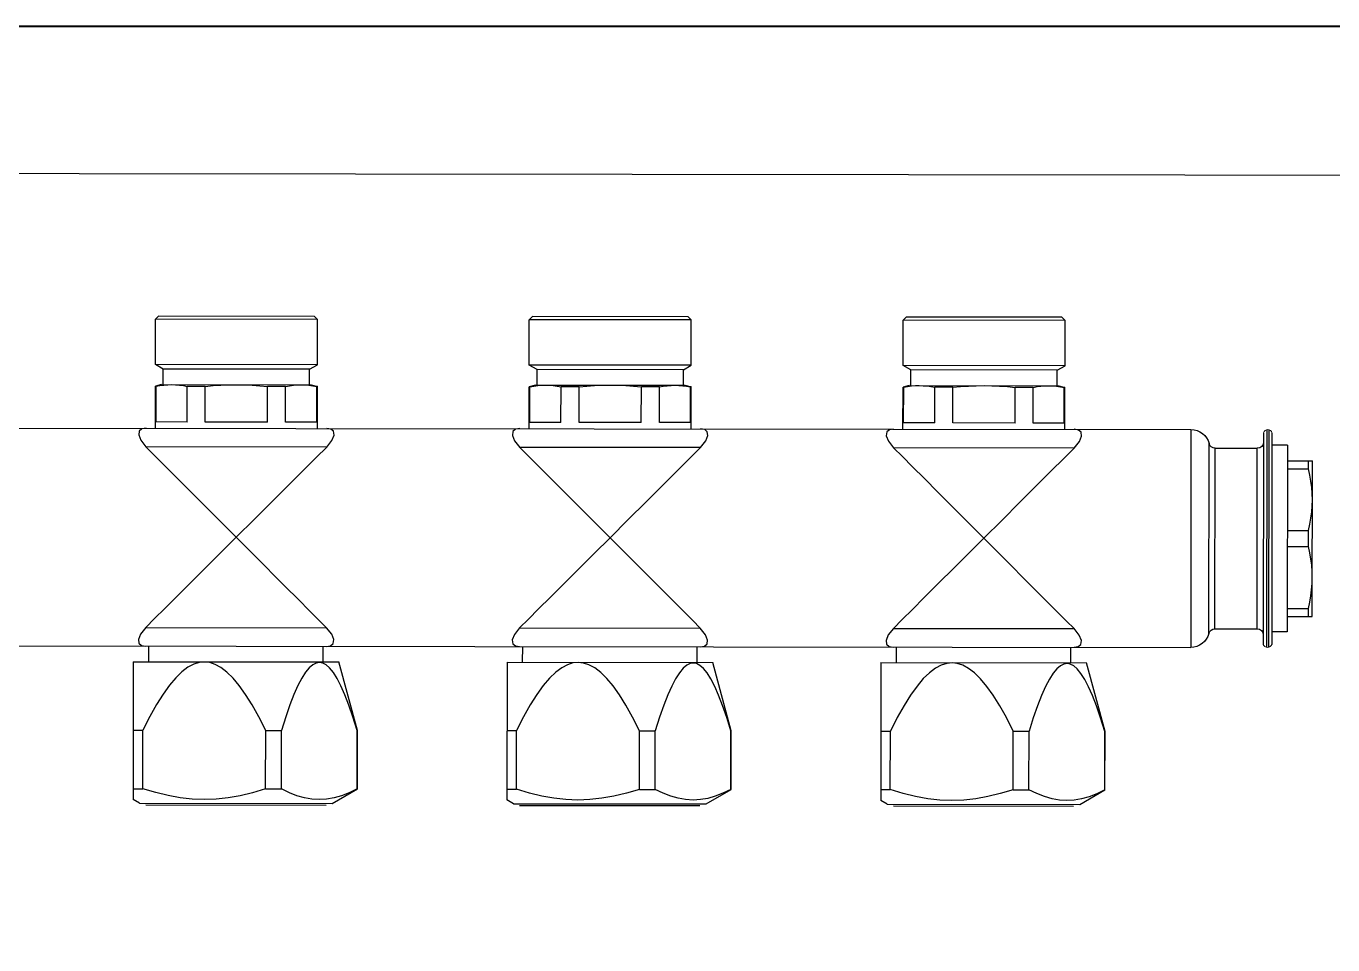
# Model space of a CAD drawing. Header units: millimetres. Extents: x 898 to 1196, y 229 to 443.
# Drawn here: x 1158.2545 to 1158.391, y 351.4375 to 351.5336 of the extents above; entities that cross this region are included whole.
import ezdxf

# ---------------------------------------------------------------- set-up
doc = ezdxf.new("R2010")
doc.units = ezdxf.units.MM
for name, color, linetype, lineweight in [('alim', 5, 'Continuous', 5), ('CHAUFFAGE', 4, 'Continuous', 5), ('p mur', 7, 'Continuous', 40)]:
    doc.layers.add(name, color=color, linetype=linetype, lineweight=lineweight)
doc.linetypes.add('GAZ', pattern='A,12.7,-5.08,["GAS",Standard,S=2.54,R=0,X=-2.54,Y=-1.27],-6.349999999999999', length=24.13)

# ---------------------------------------------------------------- blocks, each defined once
blk = doc.blocks.new('c ef ecs')
at = {"layer": 'alim', "color": 5, "lineweight": -3}
for p, q in [((-303.8740100854399, 72.86584069036506), (-303.8736845326877, 72.86616624311692)), ((-303.8740100854399, 72.86584069036506), (-303.8570813423409, 72.86584069036506)), ((-303.8740100854399, 72.86110174125702), (-303.8740100854399, 72.86584069036506)), ((-303.8736845326877, 72.86616624311692), (-303.8574068950926, 72.86616624311692)), ((-303.8570813423409, 72.86584069036506), (-303.8574068950926, 72.86616624311692)), ((-303.8570813423409, 72.86110174125702), (-303.8570813423409, 72.86584069036506)), ((-303.8349437552116, 72.86584069036506), (-303.8346182024595, 72.86616624311692)), ((-303.8349437552116, 72.86584069036506), (-303.8180150121127, 72.86584069036506)), ((-303.8349437552116, 72.86110174125702), (-303.8349437552116, 72.86584069036506)), ((-303.8346182024595, 72.86616624311692), (-303.8183405648644, 72.86616624311692)), ((-303.8180150121127, 72.86584069036506), (-303.8183405648644, 72.86616624311692)), ((-303.8180150121127, 72.86110174125702), (-303.8180150121127, 72.86584069036506)), ((-303.7958774249834, 72.86584069036506), (-303.7955518722313, 72.86616624311692)), ((-303.7958774249834, 72.86584069036506), (-303.7789486818844, 72.86584069036506)), ((-303.7958774249834, 72.86110174125702), (-303.7958774249834, 72.86584069036506)), ((-303.7955518722313, 72.86616624311692), (-303.7792742346362, 72.86616624311692)), ((-303.7789486818844, 72.86584069036506), (-303.7792742346362, 72.86616624311692)), ((-303.7789486818844, 72.86110174125702), (-303.7789486818844, 72.86584069036506)), ((-303.8740100854399, 72.86110174125702), (-303.8570813423409, 72.86110174125702)), ((-303.8731962035602, 72.86063184633461), (-303.8740100854399, 72.86110174125702)), ((-303.8731962035602, 72.86063184633461), (-303.8578952242207, 72.86063184633461)), ((-303.8731962035602, 72.8590040825751), (-303.8731962035602, 72.86063184633461)), ((-303.8578952242207, 72.86063184633461), (-303.8570813423409, 72.86110174125702)), ((-303.8578952242207, 72.8590040825751), (-303.8578952242207, 72.86063184633461)), ((-303.8349437552116, 72.86110174125702), (-303.8180150121127, 72.86110174125702)), ((-303.8341298733318, 72.86063184633461), (-303.8349437552116, 72.86110174125702)), ((-303.8341298733318, 72.86063184633461), (-303.8188288939924, 72.86063184633461)), ((-303.8341298733318, 72.8590040825751), (-303.8341298733318, 72.86063184633461)), ((-303.8188288939924, 72.86063184633461), (-303.8180150121127, 72.86110174125702)), ((-303.8188288939924, 72.8590040825751), (-303.8188288939924, 72.86063184633461)), ((-303.7958774249834, 72.86110174125702), (-303.7789486818844, 72.86110174125702)), ((-303.7950635431037, 72.86063184633461), (-303.7958774249834, 72.86110174125702)), ((-303.7950635431037, 72.86063184633461), (-303.7797625637641, 72.86063184633461)), ((-303.7950635431037, 72.8590040825751), (-303.7950635431037, 72.86063184633461)), ((-303.7797625637641, 72.86063184633461), (-303.7789486818844, 72.86110174125702)), ((-303.7797625637641, 72.8590040825751), (-303.7797625637641, 72.86063184633461)), ((-303.873358979936, 72.8590040825751), (-303.8740100854399, 72.8588296193812)), ((-303.8740100854399, 72.8588296193812), (-303.873939964532, 72.8588296193812)), ((-303.8740100854399, 72.85444634404853), (-303.8740100854399, 72.8588296193812)), ((-303.8735323913344, 72.85890433990565), (-303.873939964532, 72.8588296193812)), ((-303.873939964532, 72.8550974495523), (-303.873939964532, 72.8588296193812)), ((-303.8731269013342, 72.8589590424919), (-303.8735323913344, 72.85890433990565)), ((-303.8577324478448, 72.8590040825751), (-303.873358979936, 72.8590040825751)), ((-303.8727200788571, 72.85899270284784), (-303.8731269013342, 72.8589590424919)), ((-303.8723122007717, 72.8590040825751), (-303.8727200788571, 72.85899270284784)), ((-303.871904354027, 72.8589927045917), (-303.8723122007717, 72.8590040825751)), ((-303.8714975577522, 72.85895904878706), (-303.871904354027, 72.8589927045917)), ((-303.8710920351554, 72.85890434389111), (-303.8714975577522, 72.85895904878706)), ((-303.870684437013, 72.8588296193812), (-303.8710920351554, 72.85890434389111)), ((-303.870684437013, 72.8588296193812), (-303.8688012414092, 72.8588296193812)), ((-303.870684437013, 72.8550974495523), (-303.870684437013, 72.8588296193812)), ((-303.8679883255372, 72.85890416164656), (-303.8688012414092, 72.8588296193812)), ((-303.8688012414092, 72.8550974495523), (-303.8688012414092, 72.8588296193812)), ((-303.8671774483217, 72.85895891476763), (-303.8679883255372, 72.85890416164656)), ((-303.8663632282489, 72.85899265387499), (-303.8671774483217, 72.85895891476763)), ((-303.8655457138902, 72.8590040825751), (-303.8663632282489, 72.85899265387499)), ((-303.8647282276283, 72.85899265465855), (-303.8655457138902, 72.8590040825751)), ((-303.8639140298987, 72.85895891753052), (-303.8647282276283, 72.85899265465855)), ((-303.8631031444753, 72.85890416502306), (-303.8639140298987, 72.85895891753052)), ((-303.8622901863712, 72.8588296193812), (-303.8631031444753, 72.85890416502306)), ((-303.8622901863712, 72.8588296193812), (-303.8604069907678, 72.8588296193812)), ((-303.8622901863712, 72.8550974495523), (-303.8622901863712, 72.8588296193812)), ((-303.8599994175702, 72.85890433990565), (-303.8604069907678, 72.8588296193812)), ((-303.8604069907678, 72.8550974495523), (-303.8604069907678, 72.8588296193812)), ((-303.8595939275704, 72.8589590424919), (-303.8599994175702, 72.85890433990565)), ((-303.859187105093, 72.85899270284784), (-303.8595939275704, 72.8589590424919)), ((-303.8587792270071, 72.8590040825751), (-303.859187105093, 72.85899270284784)), ((-303.8583713802629, 72.8589927045917), (-303.8587792270071, 72.8590040825751)), ((-303.8579645839884, 72.85895904878706), (-303.8583713802629, 72.8589927045917)), ((-303.8575590613913, 72.85890434389111), (-303.8579645839884, 72.85895904878706)), ((-303.8577324478448, 72.8590040825751), (-303.8570813423409, 72.8588296193812)), ((-303.8571514632488, 72.8588296193812), (-303.8575590613913, 72.85890434389111)), ((-303.8571514632488, 72.8588296193812), (-303.8570813423409, 72.8588296193812)), ((-303.8571514632488, 72.8550974495523), (-303.8571514632488, 72.8588296193812)), ((-303.8570813423409, 72.85444634404853), (-303.8570813423409, 72.8588296193812)), ((-303.8342926497078, 72.8590040825751), (-303.8349437552116, 72.8588296193812)), ((-303.8349437552116, 72.8588296193812), (-303.8348736343037, 72.8588296193812)), ((-303.8349437552116, 72.85444634404853), (-303.8349437552116, 72.8588296193812)), ((-303.8344660611061, 72.85890433990565), (-303.8348736343037, 72.8588296193812)), ((-303.8348736343037, 72.8550974495523), (-303.8348736343037, 72.8588296193812)), ((-303.834060571106, 72.8589590424919), (-303.8344660611061, 72.85890433990565)), ((-303.8186661176165, 72.8590040825751), (-303.8342926497078, 72.8590040825751)), ((-303.8336537486289, 72.85899270284784), (-303.834060571106, 72.8589590424919)), ((-303.8332458705435, 72.8590040825751), (-303.8336537486289, 72.85899270284784)), ((-303.8328380237988, 72.8589927045917), (-303.8332458705435, 72.8590040825751)), ((-303.832431227524, 72.85895904878706), (-303.8328380237988, 72.8589927045917)), ((-303.8320257049272, 72.85890434389111), (-303.832431227524, 72.85895904878706)), ((-303.8316181067847, 72.8588296193812), (-303.8320257049272, 72.85890434389111)), ((-303.8316181067847, 72.8588296193812), (-303.829734911181, 72.8588296193812)), ((-303.8316181067847, 72.8550974495523), (-303.8316181067847, 72.8588296193812)), ((-303.8289219953089, 72.85890416164656), (-303.829734911181, 72.8588296193812)), ((-303.829734911181, 72.8550974495523), (-303.829734911181, 72.8588296193812)), ((-303.8281111180934, 72.85895891476763), (-303.8289219953089, 72.85890416164656)), ((-303.8272968980206, 72.85899265387499), (-303.8281111180934, 72.85895891476763)), ((-303.8264793836619, 72.8590040825751), (-303.8272968980206, 72.85899265387499)), ((-303.8256618974002, 72.85899265465855), (-303.8264793836619, 72.8590040825751)), ((-303.8248476996705, 72.85895891753052), (-303.8256618974002, 72.85899265465855)), ((-303.8240368142471, 72.85890416502306), (-303.8248476996705, 72.85895891753052)), ((-303.8232238561429, 72.8588296193812), (-303.8240368142471, 72.85890416502306)), ((-303.8232238561429, 72.8588296193812), (-303.8213406605395, 72.8588296193812)), ((-303.8232238561429, 72.8550974495523), (-303.8232238561429, 72.8588296193812)), ((-303.820933087342, 72.85890433990565), (-303.8213406605395, 72.8588296193812)), ((-303.8213406605395, 72.8550974495523), (-303.8213406605395, 72.8588296193812)), ((-303.8205275973421, 72.8589590424919), (-303.820933087342, 72.85890433990565)), ((-303.8201207748647, 72.85899270284784), (-303.8205275973421, 72.8589590424919)), ((-303.8197128967789, 72.8590040825751), (-303.8201207748647, 72.85899270284784)), ((-303.8193050500346, 72.8589927045917), (-303.8197128967789, 72.8590040825751)), ((-303.8188982537602, 72.85895904878706), (-303.8193050500346, 72.8589927045917)), ((-303.818492731163, 72.85890434389111), (-303.8188982537602, 72.85895904878706)), ((-303.8186661176165, 72.8590040825751), (-303.8180150121127, 72.8588296193812)), ((-303.8180851330205, 72.8588296193812), (-303.818492731163, 72.85890434389111)), ((-303.8180851330205, 72.8588296193812), (-303.8180150121127, 72.8588296193812)), ((-303.8180851330205, 72.8550974495523), (-303.8180851330205, 72.8588296193812)), ((-303.8180150121127, 72.85444634404853), (-303.8180150121127, 72.8588296193812)), ((-303.7952263194795, 72.8590040825751), (-303.7958774249834, 72.8588296193812)), ((-303.7958774249834, 72.8588296193812), (-303.7958073040755, 72.8588296193812)), ((-303.7958774249834, 72.85444634404853), (-303.7958774249834, 72.8588296193812)), ((-303.7953997308779, 72.85890433990565), (-303.7958073040755, 72.8588296193812)), ((-303.7958073040755, 72.8550974495523), (-303.7958073040755, 72.8588296193812)), ((-303.7949942408777, 72.8589590424919), (-303.7953997308779, 72.85890433990565)), ((-303.7795997873883, 72.8590040825751), (-303.7952263194795, 72.8590040825751)), ((-303.7945874184007, 72.85899270284784), (-303.7949942408777, 72.8589590424919)), ((-303.7941795403152, 72.8590040825751), (-303.7945874184007, 72.85899270284784)), ((-303.7937716935705, 72.8589927045917), (-303.7941795403152, 72.8590040825751)), ((-303.7933648972958, 72.85895904878706), (-303.7937716935705, 72.8589927045917)), ((-303.792959374699, 72.85890434389111), (-303.7933648972958, 72.85895904878706)), ((-303.7925517765565, 72.8588296193812), (-303.792959374699, 72.85890434389111)), ((-303.7925517765565, 72.8588296193812), (-303.7906685809527, 72.8588296193812)), ((-303.7925517765565, 72.8550974495523), (-303.7925517765565, 72.8588296193812)), ((-303.7898556650807, 72.85890416164656), (-303.7906685809527, 72.8588296193812)), ((-303.7906685809527, 72.8550974495523), (-303.7906685809527, 72.8588296193812)), ((-303.7890447878652, 72.85895891476763), (-303.7898556650807, 72.85890416164656)), ((-303.7882305677924, 72.85899265387499), (-303.7890447878652, 72.85895891476763)), ((-303.7874130534337, 72.8590040825751), (-303.7882305677924, 72.85899265387499)), ((-303.7865955671718, 72.85899265465855), (-303.7874130534337, 72.8590040825751)), ((-303.7857813694423, 72.85895891753052), (-303.7865955671718, 72.85899265465855)), ((-303.7849704840188, 72.85890416502306), (-303.7857813694423, 72.85895891753052)), ((-303.7841575259147, 72.8588296193812), (-303.7849704840188, 72.85890416502306)), ((-303.7841575259147, 72.8588296193812), (-303.7822743303113, 72.8588296193812)), ((-303.7841575259147, 72.8550974495523), (-303.7841575259147, 72.8588296193812)), ((-303.7818667571138, 72.85890433990565), (-303.7822743303113, 72.8588296193812)), ((-303.7822743303113, 72.8550974495523), (-303.7822743303113, 72.8588296193812)), ((-303.7814612671139, 72.8589590424919), (-303.7818667571138, 72.85890433990565)), ((-303.7810544446365, 72.85899270284784), (-303.7814612671139, 72.8589590424919)), ((-303.7806465665506, 72.8590040825751), (-303.7810544446365, 72.85899270284784)), ((-303.7802387198063, 72.8589927045917), (-303.7806465665506, 72.8590040825751)), ((-303.7798319235319, 72.85895904878706), (-303.7802387198063, 72.8589927045917)), ((-303.7794264009348, 72.85890434389111), (-303.7798319235319, 72.85895904878706)), ((-303.7795997873883, 72.8590040825751), (-303.7789486818844, 72.8588296193812)), ((-303.7790188027923, 72.8588296193812), (-303.7794264009348, 72.85890434389111)), ((-303.7790188027923, 72.8588296193812), (-303.7789486818844, 72.8588296193812)), ((-303.7790188027923, 72.8550974495523), (-303.7790188027923, 72.8588296193812)), ((-303.7789486818844, 72.85444634404853), (-303.7789486818844, 72.8588296193812)), ((-303.873939964532, 72.8550974495523), (-303.870684437013, 72.8550974495523)), ((-303.8688012414092, 72.8550974495523), (-303.8622901863712, 72.8550974495523)), ((-303.8604069907678, 72.8550974495523), (-303.8571514632488, 72.8550974495523)), ((-303.8348736343037, 72.8550974495523), (-303.8316181067847, 72.8550974495523)), ((-303.829734911181, 72.8550974495523), (-303.8232238561429, 72.8550974495523)), ((-303.8213406605395, 72.8550974495523), (-303.8180851330205, 72.8550974495523)), ((-303.7958073040755, 72.8550974495523), (-303.7925517765565, 72.8550974495523)), ((-303.7906685809527, 72.8550974495523), (-303.7841575259147, 72.8550974495523)), ((-303.7822743303113, 72.8550974495523), (-303.7790188027923, 72.8550974495523)), ((-303.8956485603317, 72.85412079129655), (-303.8956485603317, 72.83198320416723)), ((-303.89532300758, 72.85443199043918), (-303.89532300758, 72.8316720050246)), ((-303.8950951206534, 72.85443199043918), (-303.8950951206534, 72.8316720050246)), ((-303.8947695679016, 72.85412079129655), (-303.8947695679016, 72.83198371069035)), ((-303.8871841887825, 72.85444634404853), (-303.8871841887825, 72.83165765141538)), ((-303.6166498519516, 72.85444634404853), (-303.8871841887825, 72.85444634404853)), ((-303.875753647627, 72.85374536119359), (-303.8756997999603, 72.8541466890111)), ((-303.8755333803596, 72.85318044537682), (-303.875753647627, 72.85374536119359)), ((-303.8756997999603, 72.8541466890111), (-303.8754265075318, 72.85437566819675)), ((-303.8754265075318, 72.85437566819675), (-303.8749867436955, 72.85444634404853)), ((-303.8561046840853, 72.85444634404853), (-303.8556649619261, 72.85437568487087)), ((-303.8556649619261, 72.85437568487087), (-303.8553916695907, 72.85414676505994)), ((-303.8553377528746, 72.8537455405249), (-303.8555578646292, 72.8531807553123)), ((-303.8553916695907, 72.85414676505994), (-303.8553377528746, 72.8537455405249)), ((-303.8366873173988, 72.85374536119359), (-303.8366334697321, 72.8541466890111)), ((-303.8364670501313, 72.85318044537682), (-303.8366873173988, 72.85374536119359)), ((-303.8366334697321, 72.8541466890111), (-303.8363601773035, 72.85437566819675)), ((-303.8363601773035, 72.85437566819675), (-303.8359204134672, 72.85444634404853)), ((-303.817038353857, 72.85444634404853), (-303.8165986316978, 72.85437568487087)), ((-303.8165986316978, 72.85437568487087), (-303.8163253393624, 72.85414676505994)), ((-303.8162714226463, 72.8537455405249), (-303.816491534401, 72.8531807553123)), ((-303.8163253393624, 72.85414676505994), (-303.8162714226463, 72.8537455405249)), ((-303.7976209871705, 72.85374536119359), (-303.7975671395039, 72.8541466890111)), ((-303.7974007199031, 72.85318044537682), (-303.7976209871705, 72.85374536119359)), ((-303.7975671395039, 72.8541466890111), (-303.7972938470753, 72.85437566819675)), ((-303.7972938470753, 72.85437566819675), (-303.796854083239, 72.85444634404853)), ((-303.7779720236287, 72.85444634404853), (-303.7775323014696, 72.85437568487087)), ((-303.7775323014696, 72.85437568487087), (-303.7772590091341, 72.85414676505994)), ((-303.7772050924181, 72.8537455405249), (-303.7774252041728, 72.8531807553123)), ((-303.7772590091341, 72.85414676505994), (-303.7772050924181, 72.8537455405249)), ((-303.8972763240912, 72.85281858028898), (-303.8956485603317, 72.85281858028898)), ((-303.8972763240912, 72.85281850073416), (-303.8972763240912, 72.8332854947298)), ((-303.8941184623977, 72.8336109679267), (-303.8941184623977, 72.85249302753707)), ((-303.889705909555, 72.85249302753707), (-303.8941184623977, 72.85249302753707)), ((-303.889705909555, 72.83361096793234), (-303.889705909555, 72.85249302753144)), ((-303.8890754797411, 72.83312264027344), (-303.8890754797411, 72.85298135519045)), ((-303.8749869280938, 72.8524931541359), (-303.8755333803596, 72.85318044537682)), ((-303.8749869280938, 72.8524931541359), (-303.873885816904, 72.85139098920745)), ((-303.8749869280938, 72.85249302753707), (-303.8561039217039, 72.85249302753707)), ((-303.8570298390478, 72.85156793203367), (-303.8561039217039, 72.85249355099971)), ((-303.8555578646292, 72.8531807553123), (-303.8561039217039, 72.85249355099971)), ((-303.8359205978657, 72.8524931541359), (-303.8364670501313, 72.85318044537682)), ((-303.8359205978657, 72.8524931541359), (-303.8348194866758, 72.85139098920745)), ((-303.8359205978657, 72.85249302753707), (-303.8170375914757, 72.85249302753707)), ((-303.8179635088195, 72.85156793203367), (-303.8170375914757, 72.85249355099971)), ((-303.816491534401, 72.8531807553123), (-303.8170375914757, 72.85249355099971)), ((-303.7968542676373, 72.8524931541359), (-303.7974007199031, 72.85318044537682)), ((-303.7968542676373, 72.8524931541359), (-303.7957531564475, 72.85139098920745)), ((-303.7968542676373, 72.85249302753707), (-303.7779712612474, 72.85249302753707)), ((-303.7788971785913, 72.85156793203367), (-303.7779712612474, 72.85249355099971)), ((-303.7774252041728, 72.8531807553123), (-303.7779712612474, 72.85249355099971)), ((-303.8998807461064, 72.8349131789344), (-303.8998807461064, 72.8511908165296)), ((-303.8972763240912, 72.85119081652951), (-303.8998807461064, 72.85119081652951)), ((-303.8994738051667, 72.8503514007063), (-303.8994738051667, 72.85119081652951)), ((-303.873885816904, 72.85139098920745), (-303.8725905402448, 72.85009695055186)), ((-303.8593272267852, 72.84927102682354), (-303.8580901207144, 72.85050713963277)), ((-303.8580901207144, 72.85050713963277), (-303.8570298390478, 72.85156793203367)), ((-303.8348194866758, 72.85139098920745), (-303.8335242100166, 72.85009695055186)), ((-303.820260896557, 72.84927102682354), (-303.8190237904861, 72.85050713963277)), ((-303.8190237904861, 72.85050713963277), (-303.8179635088195, 72.85156793203367)), ((-303.7957531564475, 72.85139098920745), (-303.7944578797883, 72.85009695055186)), ((-303.7811945663287, 72.84927102682354), (-303.7799574602579, 72.85050713963277)), ((-303.7799574602579, 72.85050713963277), (-303.7788971785913, 72.85156793203367)), ((-303.8997312015945, 72.84904973224438), (-303.8996177022949, 72.84969631953581)), ((-303.8996177022949, 72.84969631953581), (-303.8994738051667, 72.8503514007063)), ((-303.8972763240912, 72.8503514007063), (-303.8994738051667, 72.8503514007063)), ((-303.8725905402448, 72.85009695055186), (-303.8710496426438, 72.84855568698049)), ((-303.8607395294609, 72.84785807644468), (-303.8593272267852, 72.84927102682354)), ((-303.8335242100166, 72.85009695055186), (-303.8319833124155, 72.84855568698049)), ((-303.8216731992327, 72.84785807644468), (-303.820260896557, 72.84927102682354)), ((-303.7944578797883, 72.85009695055186), (-303.7929169821873, 72.84855568698049)), ((-303.7826068690045, 72.84785807644468), (-303.7811945663287, 72.84927102682354)), ((-303.8998807461064, 72.8471214071301), (-303.8998638564215, 72.8477642461753)), ((-303.8998638564215, 72.8477642461753), (-303.8998136452823, 72.84840665882234)), ((-303.8998136452823, 72.84840665882234), (-303.8997312015945, 72.84904973224438)), ((-303.8710496426438, 72.84855568698049), (-303.8693093661468, 72.84681493472982)), ((-303.8638987209739, 72.84469802434432), (-303.8607395294609, 72.84785807644468)), ((-303.8319833124155, 72.84855568698049), (-303.8302430359185, 72.84681493472982)), ((-303.8248323907457, 72.84469802434432), (-303.8216731992327, 72.84785807644468)), ((-303.7929169821873, 72.84855568698049), (-303.7911767056903, 72.84681493472982)), ((-303.7857660605175, 72.84469802434432), (-303.7826068690045, 72.84785807644468)), ((-303.8998638625138, 72.84647868427234), (-303.8998807461064, 72.8471214071301)), ((-303.8998136664103, 72.84583635945374), (-303.8998638625138, 72.84647868427234)), ((-303.8693093661468, 72.84681493472982), (-303.8674451274318, 72.84495059022083)), ((-303.8302430359185, 72.84681493472982), (-303.8283787972036, 72.84495059022083)), ((-303.7911767056903, 72.84681493472982), (-303.7893124669754, 72.84495059022083)), ((-303.8997312382325, 72.84519332251246), (-303.8998136664103, 72.84583635945374)), ((-303.8996177378338, 72.84454667412082), (-303.8997312382325, 72.84519332251246)), ((-303.8994738051667, 72.84389141355506), (-303.8996177378338, 72.84454667412082)), ((-303.8994738051667, 72.84221258190873), (-303.8994738051667, 72.84389141355506)), ((-303.8972763240912, 72.84389141355506), (-303.8994738051667, 72.84389141355506)), ((-303.8674451274318, 72.84495059022083), (-303.8655457138902, 72.84305199773193)), ((-303.8655457138902, 72.84305199773193), (-303.8638987209739, 72.84469802434432)), ((-303.8283787972036, 72.84495059022083), (-303.8264793836619, 72.84305199773193)), ((-303.8264793836619, 72.84305199773193), (-303.8248323907457, 72.84469802434432)), ((-303.7893124669754, 72.84495059022083), (-303.7874130534337, 72.84305199773193)), ((-303.7874130534337, 72.84305199773193), (-303.7857660605175, 72.84469802434432)), ((-303.8655457138902, 72.84305199773193), (-303.8674166815046, 72.84118142843116)), ((-303.8639051929447, 72.841412439114), (-303.8655457138902, 72.84305199773193)), ((-303.8264793836619, 72.84305199773193), (-303.8283503512764, 72.84118142843116)), ((-303.8248388627165, 72.841412439114), (-303.8264793836619, 72.84305199773193)), ((-303.7874130534337, 72.84305199773193), (-303.7892840210481, 72.84118142843116)), ((-303.7857725324884, 72.841412439114), (-303.7874130534337, 72.84305199773193)), ((-303.8997312015983, 72.84091091342098), (-303.8996177022977, 72.84155750072514)), ((-303.8996177022977, 72.84155750072514), (-303.8994738051667, 72.84221258190873)), ((-303.8972763240912, 72.84221258190873), (-303.8994738051667, 72.84221258190873)), ((-303.8674166815046, 72.84118142843116), (-303.8706805738034, 72.83791729443261)), ((-303.8593351345693, 72.83684087699173), (-303.8639051929447, 72.841412439114)), ((-303.8283503512764, 72.84118142843116), (-303.8316142435751, 72.83791729443261)), ((-303.8202688043411, 72.83684087699173), (-303.8248388627165, 72.841412439114)), ((-303.7892840210481, 72.84118142843116), (-303.7925479133469, 72.83791729443261)), ((-303.7812024741128, 72.83684087699173), (-303.7857725324884, 72.841412439114)), ((-303.8998807461068, 72.83898258819637), (-303.8998638564252, 72.83962542731734)), ((-303.8998638564252, 72.83962542731734), (-303.8998136452862, 72.84026783998927)), ((-303.8998136452862, 72.84026783998927), (-303.8997312015983, 72.84091091342098)), ((-303.8998638625102, 72.83833986541053), (-303.8998807461068, 72.83898258819637)), ((-303.8998136664064, 72.83769754061707), (-303.8998638625102, 72.83833986541053)), ((-303.8997312382285, 72.83705450368679), (-303.8998136664064, 72.83769754061707)), ((-303.8996177378311, 72.83640785530893), (-303.8997312382285, 72.83705450368679)), ((-303.8706805738034, 72.83791729443261), (-303.8720468249471, 72.83655083280215)), ((-303.8580946969572, 72.83560140850444), (-303.8593351345693, 72.83684087699173)), ((-303.8316142435751, 72.83791729443261), (-303.8329804947188, 72.83655083280215)), ((-303.819028366729, 72.83560140850444), (-303.8202688043411, 72.83684087699173)), ((-303.7925479133469, 72.83791729443261), (-303.7939141644906, 72.83655083280215)), ((-303.7799620365007, 72.83560140850444), (-303.7812024741128, 72.83684087699173)), ((-303.8994738051667, 72.8357525947575), (-303.8996177378311, 72.83640785530893)), ((-303.8994738051667, 72.8349131789344), (-303.8994738051667, 72.8357525947575)), ((-303.8972763240912, 72.8357525947575), (-303.8994738051667, 72.8357525947575)), ((-303.8720468249471, 72.83655083280215), (-303.8732258692519, 72.8353714949874)), ((-303.8570312721442, 72.83453750439969), (-303.8580946969572, 72.83560140850444)), ((-303.8329804947188, 72.83655083280215), (-303.8341595390237, 72.8353714949874)), ((-303.8179649419159, 72.83453750439969), (-303.819028366729, 72.83560140850444)), ((-303.7939141644906, 72.83655083280215), (-303.7950932087954, 72.8353714949874)), ((-303.7788986116877, 72.83453750439969), (-303.7799620365007, 72.83560140850444)), ((-303.8972763240912, 72.8349131789344), (-303.8998807461064, 72.8349131789344)), ((-303.8741960121677, 72.83440179413417), (-303.8749853439616, 72.83361192866897)), ((-303.8732258692519, 72.8353714949874), (-303.8741960121677, 72.83440179413417)), ((-303.8561039246968, 72.8336104465195), (-303.8570312721442, 72.83453750439969)), ((-303.8351296819395, 72.83440179413417), (-303.8359190137334, 72.83361192866897)), ((-303.8341595390237, 72.8353714949874), (-303.8351296819395, 72.83440179413417)), ((-303.8170375944686, 72.8336104465195), (-303.8179649419159, 72.83453750439969)), ((-303.7960633517112, 72.83440179413417), (-303.7968526835051, 72.83361192866897)), ((-303.7950932087954, 72.8353714949874), (-303.7960633517112, 72.83440179413417)), ((-303.7779712642403, 72.8336104465195), (-303.7788986116877, 72.83453750439969)), ((-303.8972763240912, 72.83328541517487), (-303.8956485603317, 72.83328541517487)), ((-303.889705909555, 72.8336109679267), (-303.8941184623977, 72.8336109679267)), ((-303.8757535726814, 72.83235912582043), (-303.8755328790521, 72.8329243995633)), ((-303.8755328790521, 72.8329243995633), (-303.8749853439616, 72.83361192866897)), ((-303.8561039246968, 72.8336109679267), (-303.8749853439616, 72.8336109679267)), ((-303.8561039246968, 72.8336104465195), (-303.8555578655755, 72.83292324175649)), ((-303.8555578655755, 72.83292324175649), (-303.8553377530159, 72.83235845586748)), ((-303.8366872424532, 72.83235912582043), (-303.8364665488239, 72.8329243995633)), ((-303.8364665488239, 72.8329243995633), (-303.8359190137334, 72.83361192866897)), ((-303.8170375944686, 72.8336109679267), (-303.8359190137334, 72.8336109679267)), ((-303.8170375944686, 72.8336104465195), (-303.8164915353473, 72.83292324175649)), ((-303.8164915353473, 72.83292324175649), (-303.8162714227877, 72.83235845586748)), ((-303.7976209122249, 72.83235912582043), (-303.7974002185956, 72.8329243995633)), ((-303.7974002185956, 72.8329243995633), (-303.7968526835051, 72.83361192866897)), ((-303.7779712642403, 72.8336109679267), (-303.7968526835051, 72.8336109679267)), ((-303.7779712642403, 72.8336104465195), (-303.777425205119, 72.83292324175649)), ((-303.777425205119, 72.83292324175649), (-303.7772050925594, 72.83235845586748)), ((-303.6166498519516, 72.83165765141538), (-303.8871841887825, 72.83165765141538)), ((-303.8756999143544, 72.83195751489495), (-303.8757535726814, 72.83235912582043)), ((-303.8754266216975, 72.83172837295723), (-303.8756999143544, 72.83195751489495)), ((-303.8749867436955, 72.83165765141538), (-303.8754266216975, 72.83172837295723)), ((-303.8746611909433, 72.83002988765584), (-303.8746611909433, 72.83165765141538)), ((-303.856430236837, 72.83002988765584), (-303.856430236837, 72.83165765141538)), ((-303.8556649617106, 72.83172831067927), (-303.8561046840853, 72.83165765141538)), ((-303.8553916693743, 72.83195723079774), (-303.8556649617106, 72.83172831067927)), ((-303.8553377530159, 72.83235845586748), (-303.8553916693743, 72.83195723079774)), ((-303.8366335841261, 72.83195751489495), (-303.8366872424532, 72.83235912582043)), ((-303.8363602914693, 72.83172837295723), (-303.8366335841261, 72.83195751489495)), ((-303.8359204134672, 72.83165765141538), (-303.8363602914693, 72.83172837295723)), ((-303.8355948607152, 72.83002988765584), (-303.8355948607152, 72.83165765141538)), ((-303.8173639066088, 72.83002988765584), (-303.8173639066088, 72.83165765141538)), ((-303.8165986314823, 72.83172831067927), (-303.817038353857, 72.83165765141538)), ((-303.816325339146, 72.83195723079774), (-303.8165986314823, 72.83172831067927)), ((-303.8162714227877, 72.83235845586748), (-303.816325339146, 72.83195723079774)), ((-303.7975672538979, 72.83195751489495), (-303.7976209122249, 72.83235912582043)), ((-303.797293961241, 72.83172837295723), (-303.7975672538979, 72.83195751489495)), ((-303.796854083239, 72.83165765141538), (-303.797293961241, 72.83172837295723)), ((-303.7965285304868, 72.83002988765584), (-303.7965285304868, 72.83165765141538)), ((-303.7782975763805, 72.83002988765584), (-303.7782975763805, 72.83165765141538)), ((-303.7775323012541, 72.83172831067927), (-303.7779720236287, 72.83165765141538)), ((-303.7772590089178, 72.83195723079774), (-303.7775323012541, 72.83172831067927)), ((-303.7772050925594, 72.83235845586748), (-303.7772590089178, 72.83195723079774)), ((-303.8782422712145, 72.82286772711393), (-303.8762889547029, 72.83002988765584)), ((-303.8548024730775, 72.83002988765584), (-303.8762889547029, 72.83002988765584)), ((-303.8627863861202, 72.82994285480312), (-303.8622375026849, 72.83000249491064)), ((-303.8622375026849, 72.83000249491064), (-303.8616900389438, 72.82994890164363)), ((-303.8548024730775, 72.83002988765584), (-303.8548024730775, 72.8156183349752)), ((-303.8391759409863, 72.82286772711393), (-303.8372226244746, 72.83002988765584)), ((-303.8157361428492, 72.83002988765584), (-303.8372226244746, 72.83002988765584)), ((-303.823720055892, 72.82994285480312), (-303.8231711724567, 72.83000249491064)), ((-303.8231711724567, 72.83000249491064), (-303.8226237087156, 72.82994890164363)), ((-303.8157361428492, 72.83002988765584), (-303.8157361428492, 72.8156183349752)), ((-303.800109610758, 72.82286772711393), (-303.7981562942464, 72.83002988765584)), ((-303.7766698126211, 72.83002988765584), (-303.7981562942464, 72.83002988765584)), ((-303.7846537256637, 72.82994285480312), (-303.7841048422284, 72.83000249491064)), ((-303.7841048422284, 72.83000249491064), (-303.7835573784873, 72.82994890164363)), ((-303.7766698126211, 72.83002988765584), (-303.7766698126211, 72.8156183349752)), ((-303.8761071344183, 72.82829817855597), (-303.8757119656629, 72.82892236630869)), ((-303.8757119656629, 72.82892236630869), (-303.8753251965192, 72.82939546246944)), ((-303.8753251965192, 72.82939546246944), (-303.8749524008049, 72.8297178125626)), ((-303.8749524008049, 72.8297178125626), (-303.8745995618518, 72.82989908977673)), ((-303.8745995618518, 72.82989908977673), (-303.8742611918377, 72.82995823516643)), ((-303.8742611918377, 72.82995823516643), (-303.873923658466, 72.82990483322493)), ((-303.873923658466, 72.82990483322493), (-303.8735718178214, 72.82973016690694)), ((-303.8735718178214, 72.82973016690694), (-303.8731984558363, 72.82941375646568)), ((-303.8731984558363, 72.82941375646568), (-303.8728102006078, 72.82894496434119)), ((-303.8728102006078, 72.82894496434119), (-303.8724130566919, 72.82832305766149)), ((-303.8652323071389, 72.82833124180819), (-303.8645912891998, 72.82895938394732)), ((-303.8645912891998, 72.82895938394732), (-303.8639638105826, 72.8294356377436)), ((-303.8639638105826, 72.8294356377436), (-303.8633588853787, 72.82976026313777)), ((-303.8633588853787, 72.82976026313777), (-303.8627863861202, 72.82994285480312)), ((-303.8616900389438, 72.82994890164363), (-303.8611192039407, 72.82977325874414)), ((-303.8611192039407, 72.82977325874414), (-303.8605132593438, 72.82945484439486)), ((-303.8605132593438, 72.82945484439486), (-303.8598831844279, 72.82898303752772)), ((-303.8598831844279, 72.82898303752772), (-303.8592387774715, 72.82835721882044)), ((-303.83704080419, 72.82829817855597), (-303.8366456354347, 72.82892236630869)), ((-303.8366456354347, 72.82892236630869), (-303.836258866291, 72.82939546246944)), ((-303.836258866291, 72.82939546246944), (-303.8358860705767, 72.8297178125626)), ((-303.8358860705767, 72.8297178125626), (-303.8355332316235, 72.82989908977673)), ((-303.8355332316235, 72.82989908977673), (-303.8351948616095, 72.82995823516643)), ((-303.8351948616095, 72.82995823516643), (-303.8348573282377, 72.82990483322493)), ((-303.8348573282377, 72.82990483322493), (-303.8345054875931, 72.82973016690694)), ((-303.8345054875931, 72.82973016690694), (-303.834132125608, 72.82941375646568)), ((-303.834132125608, 72.82941375646568), (-303.8337438703795, 72.82894496434119)), ((-303.8337438703795, 72.82894496434119), (-303.8333467264636, 72.82832305766149)), ((-303.8261659769107, 72.82833124180819), (-303.8255249589715, 72.82895938394732)), ((-303.8255249589715, 72.82895938394732), (-303.8248974803543, 72.8294356377436)), ((-303.8248974803543, 72.8294356377436), (-303.8242925551505, 72.82976026313777)), ((-303.8242925551505, 72.82976026313777), (-303.823720055892, 72.82994285480312)), ((-303.8226237087156, 72.82994890164363), (-303.8220528737125, 72.82977325874414)), ((-303.8220528737125, 72.82977325874414), (-303.8214469291155, 72.82945484439486)), ((-303.8214469291155, 72.82945484439486), (-303.8208168541996, 72.82898303752772)), ((-303.8208168541996, 72.82898303752772), (-303.8201724472433, 72.82835721882044)), ((-303.7979744739617, 72.82829817855597), (-303.7975793052065, 72.82892236630869)), ((-303.7975793052065, 72.82892236630869), (-303.7971925360627, 72.82939546246944)), ((-303.7971925360627, 72.82939546246944), (-303.7968197403484, 72.8297178125626)), ((-303.7968197403484, 72.8297178125626), (-303.7964669013953, 72.82989908977673)), ((-303.7964669013953, 72.82989908977673), (-303.7961285313812, 72.82995823516643)), ((-303.7961285313812, 72.82995823516643), (-303.7957909980095, 72.82990483322493)), ((-303.7957909980095, 72.82990483322493), (-303.7954391573649, 72.82973016690694)), ((-303.7954391573649, 72.82973016690694), (-303.7950657953799, 72.82941375646568)), ((-303.7950657953799, 72.82941375646568), (-303.7946775401513, 72.82894496434119)), ((-303.7946775401513, 72.82894496434119), (-303.7942803962354, 72.82832305766149)), ((-303.7870996466823, 72.82833124180819), (-303.7864586287433, 72.82895938394732)), ((-303.7864586287433, 72.82895938394732), (-303.7858311501261, 72.8294356377436)), ((-303.7858311501261, 72.8294356377436), (-303.7852262249222, 72.82976026313777)), ((-303.7852262249222, 72.82976026313777), (-303.7846537256637, 72.82994285480312)), ((-303.7835573784873, 72.82994890164363), (-303.7829865434843, 72.82977325874414)), ((-303.7829865434843, 72.82977325874414), (-303.7823805988872, 72.82945484439486)), ((-303.7823805988872, 72.82945484439486), (-303.7817505239714, 72.82898303752772)), ((-303.7817505239714, 72.82898303752772), (-303.7811061170151, 72.82835721882044)), ((-303.876918175686, 72.82659906348175), (-303.8765091212529, 72.8275237186052)), ((-303.8765091212529, 72.8275237186052), (-303.8761071344183, 72.82829817855597)), ((-303.8724130566919, 72.82832305766149), (-303.8720087734438, 72.8275486667104)), ((-303.8720087734438, 72.8275486667104), (-303.8715969104019, 72.82662113196449)), ((-303.8665479415171, 72.82662184974372), (-303.8658843717884, 72.82755204470449)), ((-303.8658843717884, 72.82755204470449), (-303.8652323071389, 72.82833124180819)), ((-303.8592387774715, 72.82835721882044), (-303.8585828021839, 72.82757803198162)), ((-303.8585828021839, 72.82757803198162), (-303.8579144886321, 72.82664479472739)), ((-303.8378518454578, 72.82659906348175), (-303.8374427910246, 72.8275237186052)), ((-303.8374427910246, 72.8275237186052), (-303.83704080419, 72.82829817855597)), ((-303.8333467264636, 72.82832305766149), (-303.8329424432155, 72.8275486667104)), ((-303.8329424432155, 72.8275486667104), (-303.8325305801736, 72.82662113196449)), ((-303.8274816112889, 72.82662184974372), (-303.8268180415602, 72.82755204470449)), ((-303.8268180415602, 72.82755204470449), (-303.8261659769107, 72.82833124180819)), ((-303.8201724472433, 72.82835721882044), (-303.8195164719557, 72.82757803198162)), ((-303.8195164719557, 72.82757803198162), (-303.8188481584038, 72.82664479472739)), ((-303.7987855152296, 72.82659906348175), (-303.7983764607964, 72.8275237186052)), ((-303.7983764607964, 72.8275237186052), (-303.7979744739617, 72.82829817855597)), ((-303.7942803962354, 72.82832305766149), (-303.7938761129873, 72.8275486667104)), ((-303.7938761129873, 72.8275486667104), (-303.7934642499454, 72.82662113196449)), ((-303.7884152810606, 72.82662184974372), (-303.7877517113319, 72.82755204470449)), ((-303.7877517113319, 72.82755204470449), (-303.7870996466823, 72.82833124180819)), ((-303.7811061170151, 72.82835721882044), (-303.7804501417274, 72.82757803198162)), ((-303.7804501417274, 72.82757803198162), (-303.7797818281756, 72.82664479472739)), ((-303.877336304862, 72.82552053167908), (-303.876918175686, 72.82659906348175)), ((-303.8715969104019, 72.82662113196449), (-303.8711758929951, 72.82553756381225)), ((-303.8672263441205, 72.82553686431115), (-303.8665479415171, 72.82662184974372)), ((-303.8579144886321, 72.82664479472739), (-303.857231228259, 72.82555454542039)), ((-303.8382699746338, 72.82552053167908), (-303.8378518454578, 72.82659906348175)), ((-303.8325305801736, 72.82662113196449), (-303.8321095627669, 72.82553756381225)), ((-303.8281600138922, 72.82553686431115), (-303.8274816112889, 72.82662184974372)), ((-303.8188481584038, 72.82664479472739), (-303.8181648980308, 72.82555454542039)), ((-303.7992036444055, 72.82552053167908), (-303.7987855152296, 72.82659906348175)), ((-303.7934642499454, 72.82662113196449), (-303.7930432325387, 72.82553756381225)), ((-303.789093683664, 72.82553686431115), (-303.7884152810606, 72.82662184974372)), ((-303.7797818281756, 72.82664479472739), (-303.7790985678025, 72.82555454542039)), ((-303.8777664538427, 72.82428042285727), (-303.877336304862, 72.82552053167908)), ((-303.8711758929951, 72.82553756381225), (-303.8707426553644, 72.82428995527552)), ((-303.8679244236892, 72.8242892182534), (-303.8672263441205, 72.82553686431115)), ((-303.857231228259, 72.82555454542039), (-303.8565279758477, 72.82429911057629)), ((-303.8387001236145, 72.82428042285727), (-303.8382699746338, 72.82552053167908)), ((-303.8321095627669, 72.82553756381225), (-303.8316763251361, 72.82428995527552)), ((-303.8288580934609, 72.8242892182534), (-303.8281600138922, 72.82553686431115)), ((-303.8181648980308, 72.82555454542039), (-303.8174616456195, 72.82429911057629)), ((-303.7996337933862, 72.82428042285727), (-303.7992036444055, 72.82552053167908)), ((-303.7930432325387, 72.82553756381225), (-303.7926099949079, 72.82428995527552)), ((-303.7897917632327, 72.8242892182534), (-303.789093683664, 72.82553686431115)), ((-303.7790985678025, 72.82555454542039), (-303.7783953153912, 72.82429911057629)), ((-303.8782119345901, 72.82286772711393), (-303.8777664538427, 72.82428042285727)), ((-303.8707426553644, 72.82428995527552), (-303.8702940262586, 72.82286772711393)), ((-303.8686475962638, 72.82286772711393), (-303.8679244236892, 72.8242892182534)), ((-303.8565279758477, 72.82429911057629), (-303.8557995325424, 72.82286772711393)), ((-303.8391456043619, 72.82286772711393), (-303.8387001236145, 72.82428042285727)), ((-303.8316763251361, 72.82428995527552), (-303.8312276960303, 72.82286772711393)), ((-303.8295812660356, 72.82286772711393), (-303.8288580934609, 72.8242892182534)), ((-303.8174616456195, 72.82429911057629), (-303.8167332023141, 72.82286772711393)), ((-303.8000792741336, 72.82286772711393), (-303.7996337933862, 72.82428042285727)), ((-303.7926099949079, 72.82428995527552), (-303.7921613658021, 72.82286772711393)), ((-303.7905149358073, 72.82286772711393), (-303.7897917632327, 72.8242892182534)), ((-303.7783953153912, 72.82429911057629), (-303.7776668720859, 72.82286772711393)), ((-303.8782119345901, 72.82286772711393), (-303.8782422712145, 72.82286772711393)), ((-303.8782422712145, 72.81674608278891), (-303.8782422712145, 72.82286772711393)), ((-303.8782119345901, 72.81674608278891), (-303.8782119345901, 72.82286772711393)), ((-303.8686475962638, 72.82286772711393), (-303.8702940262586, 72.82286772711393)), ((-303.8702940262586, 72.81674608278891), (-303.8702940262586, 72.82286772711393)), ((-303.8686475962638, 72.81674608278891), (-303.8686475962638, 72.82286772711393)), ((-303.8548024730775, 72.82286772711393), (-303.8557995325424, 72.82286772711393)), ((-303.8557995325424, 72.81674608278891), (-303.8557995325424, 72.82286772711393)), ((-303.8391456043619, 72.82286772711393), (-303.8391759409863, 72.82286772711393)), ((-303.8391759409863, 72.81674608278891), (-303.8391759409863, 72.82286772711393)), ((-303.8391456043619, 72.81674608278891), (-303.8391456043619, 72.82286772711393)), ((-303.8295812660356, 72.82286772711393), (-303.8312276960303, 72.82286772711393)), ((-303.8312276960303, 72.81674608278891), (-303.8312276960303, 72.82286772711393)), ((-303.8295812660356, 72.81674608278891), (-303.8295812660356, 72.82286772711393)), ((-303.8157361428492, 72.82286772711393), (-303.8167332023141, 72.82286772711393)), ((-303.8167332023141, 72.81674608278891), (-303.8167332023141, 72.82286772711393)), ((-303.8000792741336, 72.82286772711393), (-303.800109610758, 72.82286772711393)), ((-303.800109610758, 72.81674608278891), (-303.800109610758, 72.82286772711393)), ((-303.8000792741336, 72.81674608278891), (-303.8000792741336, 72.82286772711393)), ((-303.7905149358073, 72.82286772711393), (-303.7921613658021, 72.82286772711393)), ((-303.7921613658021, 72.81674608278891), (-303.7921613658021, 72.82286772711393)), ((-303.7905149358073, 72.81674608278891), (-303.7905149358073, 72.82286772711393)), ((-303.7766698126211, 72.82286772711393), (-303.7776668720859, 72.82286772711393)), ((-303.7776668720859, 72.81674608278891), (-303.7776668720859, 72.82286772711393)), ((-303.8782119345901, 72.81674608278891), (-303.8782422712145, 72.81674608278891)), ((-303.8756144755632, 72.8152289242622), (-303.8782422712145, 72.81674608278891)), ((-303.8782119345901, 72.81674608278891), (-303.877374679489, 72.81634497153694)), ((-303.877374679489, 72.81634497153694), (-303.876576676964, 72.81603553920206)), ((-303.871928751679, 72.81603571946131), (-303.8711311488494, 72.81634502913424)), ((-303.8711311488494, 72.81634502913424), (-303.8702940262586, 72.81674608278891)), ((-303.8686475962638, 72.81674608278891), (-303.8702940262586, 72.81674608278891)), ((-303.8686475962638, 72.81674608278891), (-303.8672880574157, 72.81634234985178)), ((-303.8672880574157, 72.81634234985178), (-303.8659930214886, 72.81603101878473)), ((-303.8584532328995, 72.81603120242129), (-303.8571588548934, 72.81634240818815)), ((-303.8571588548934, 72.81634240818815), (-303.8557995325424, 72.81674608278891)), ((-303.8548024730775, 72.81674608278891), (-303.8557995325424, 72.81674608278891)), ((-303.8391456043619, 72.81674608278891), (-303.8391759409863, 72.81674608278891)), ((-303.8365481453349, 72.8152289242622), (-303.8391759409863, 72.81674608278891)), ((-303.8391456043619, 72.81674608278891), (-303.8383083492608, 72.81634497153694)), ((-303.8383083492608, 72.81634497153694), (-303.8375103467358, 72.81603553920206)), ((-303.8328624214508, 72.81603571946131), (-303.8320648186211, 72.81634502913424)), ((-303.8320648186211, 72.81634502913424), (-303.8312276960303, 72.81674608278891)), ((-303.8295812660356, 72.81674608278891), (-303.8312276960303, 72.81674608278891)), ((-303.8295812660356, 72.81674608278891), (-303.8282217271874, 72.81634234985178)), ((-303.8282217271874, 72.81634234985178), (-303.8269266912604, 72.81603101878473)), ((-303.8193869026713, 72.81603120242129), (-303.8180925246651, 72.81634240818815)), ((-303.8180925246651, 72.81634240818815), (-303.8167332023141, 72.81674608278891)), ((-303.8157361428492, 72.81674608278891), (-303.8167332023141, 72.81674608278891)), ((-303.8000792741336, 72.81674608278891), (-303.800109610758, 72.81674608278891)), ((-303.7974818151067, 72.8152289242622), (-303.800109610758, 72.81674608278891)), ((-303.8000792741336, 72.81674608278891), (-303.7992420190326, 72.81634497153694)), ((-303.7992420190326, 72.81634497153694), (-303.7984440165075, 72.81603553920206)), ((-303.7937960912225, 72.81603571946131), (-303.7929984883929, 72.81634502913424)), ((-303.7929984883929, 72.81634502913424), (-303.7921613658021, 72.81674608278891)), ((-303.7905149358073, 72.81674608278891), (-303.7921613658021, 72.81674608278891)), ((-303.7905149358073, 72.81674608278891), (-303.7891553969592, 72.81634234985178)), ((-303.7891553969592, 72.81634234985178), (-303.7878603610321, 72.81603101878473)), ((-303.780320572443, 72.81603120242129), (-303.7790261944369, 72.81634240818815)), ((-303.7790261944369, 72.81634240818815), (-303.7776668720859, 72.81674608278891)), ((-303.7766698126211, 72.81674608278891), (-303.7776668720859, 72.81674608278891)), ((-303.876576676964, 72.81603553920206), (-303.8757975013781, 72.81581212922313)), ((-303.8757975013781, 72.81581212922313), (-303.8750245994673, 72.81567566396096)), ((-303.8554769522172, 72.8152289242622), (-303.8756144755632, 72.8152289242622)), ((-303.8750245994673, 72.81567566396096), (-303.8742525422224, 72.81562961209654)), ((-303.8561280577212, 72.81505446106833), (-303.8749633700597, 72.81505446106833)), ((-303.8742525422224, 72.81562961209654), (-303.873480500827, 72.8156757663587)), ((-303.873480500827, 72.8156757663587), (-303.8727077055914, 72.81581230489441)), ((-303.8727077055914, 72.81581230489441), (-303.871928751679, 72.81603571946131)), ((-303.8659930214886, 72.81603101878473), (-303.8647289399762, 72.81580626610129)), ((-303.8647289399762, 72.81580626610129), (-303.8634751912668, 72.81566897558704)), ((-303.8634751912668, 72.81566897558704), (-303.8622228429882, 72.81562264246209)), ((-303.8622228429882, 72.81562264246209), (-303.8609705208293, 72.81566908014527)), ((-303.8609705208293, 72.81566908014527), (-303.8597169483888, 72.81580644535927)), ((-303.8597169483888, 72.81580644535927), (-303.8584532328995, 72.81603120242129)), ((-303.8554769522172, 72.8152289242622), (-303.8548024730775, 72.8156183349752)), ((-303.8375103467358, 72.81603553920206), (-303.8367311711498, 72.81581212922313)), ((-303.8367311711498, 72.81581212922313), (-303.8359582692391, 72.81567566396096)), ((-303.8164106219889, 72.8152289242622), (-303.8365481453349, 72.8152289242622)), ((-303.8359582692391, 72.81567566396096), (-303.8351862119942, 72.81562961209654)), ((-303.8170617274928, 72.81505446106833), (-303.8358970398314, 72.81505446106833)), ((-303.8351862119942, 72.81562961209654), (-303.8344141705987, 72.8156757663587)), ((-303.8344141705987, 72.8156757663587), (-303.8336413753631, 72.81581230489441)), ((-303.8336413753631, 72.81581230489441), (-303.8328624214508, 72.81603571946131)), ((-303.8269266912604, 72.81603101878473), (-303.825662609748, 72.81580626610129)), ((-303.825662609748, 72.81580626610129), (-303.8244088610387, 72.81566897558704)), ((-303.8244088610387, 72.81566897558704), (-303.8231565127599, 72.81562264246209)), ((-303.8231565127599, 72.81562264246209), (-303.8219041906011, 72.81566908014527)), ((-303.8219041906011, 72.81566908014527), (-303.8206506181607, 72.81580644535927)), ((-303.8206506181607, 72.81580644535927), (-303.8193869026713, 72.81603120242129)), ((-303.8164106219889, 72.8152289242622), (-303.8157361428492, 72.8156183349752)), ((-303.7984440165075, 72.81603553920206), (-303.7976648409216, 72.81581212922313)), ((-303.7976648409216, 72.81581212922313), (-303.7968919390108, 72.81567566396096)), ((-303.7773442917607, 72.8152289242622), (-303.7974818151067, 72.8152289242622)), ((-303.7968919390108, 72.81567566396096), (-303.7961198817659, 72.81562961209654)), ((-303.7779953972646, 72.81505446106833), (-303.7968307096032, 72.81505446106833)), ((-303.7961198817659, 72.81562961209654), (-303.7953478403705, 72.8156757663587)), ((-303.7953478403705, 72.8156757663587), (-303.794575045135, 72.81581230489441)), ((-303.794575045135, 72.81581230489441), (-303.7937960912225, 72.81603571946131)), ((-303.7878603610321, 72.81603101878473), (-303.7865962795198, 72.81580626610129)), ((-303.7865962795198, 72.81580626610129), (-303.7853425308103, 72.81566897558704)), ((-303.7853425308103, 72.81566897558704), (-303.7840901825317, 72.81562264246209)), ((-303.7840901825317, 72.81562264246209), (-303.7828378603728, 72.81566908014527)), ((-303.7828378603728, 72.81566908014527), (-303.7815842879323, 72.81580644535927)), ((-303.7815842879323, 72.81580644535927), (-303.780320572443, 72.81603120242129)), ((-303.7773442917607, 72.8152289242622), (-303.7766698126211, 72.8156183349752))]:
    blk.add_line(p, q, dxfattribs=at)
at = {"layer": 'alim', "color": 1, "linetype": 'ByBlock', "lineweight": -3}
blk.add_lwpolyline([(-303.9731776114881, 72.8810350894253), (-303.4820253075538, 72.88103508942531), (-303.4820253075538, 72.73061384529336), (-303.9731776114881, 72.73061384529335)], close=True, dxfattribs=at)
at = {"layer": 'alim', "color": 5, "linetype": 'GAZ'}
for centre, start, end in [((-303.8952090641167, 72.85398690772745), 16.94228925739668, 163.0577107426033), ((-303.8952090641167, 72.83211708773634), 196.9422892573966, 343.0577107426033)]:
    blk.add_arc(centre, 0.0004594363210841, start, end, dxfattribs=at)
at = {"layer": 'alim', "color": 5, "lineweight": -3}
for centre, major_axis, ratio, start_param, end_param in [((-303.8871841887825, 72.85249302753707), (0.0013812033511326, 0.0013812033511326), 0.9999999998526183, 0.7853981634711391, 2.10351503571533), ((-303.8941184623977, 72.85314413304084), (-0.0004604011170515, 0.0004604011170515), 0.9999999999007029, 0.78539834428496, 2.356194490142696), ((-303.889705909555, 72.85314413304084), (0.000460401117055, 0.000460401117055), 0.9999999995922998, 3.926990817191091, 5.245104486202283), ((-303.8941184623977, 72.83295986242294), (-0.0004604011170552, 0.0004604011170552), 0.9999999998849268, -0.785398163454985, 0.7853979824655392), ((-303.889705909555, 72.83295986242294), (-0.0004604011170757, 0.0004604011170757), 0.9999999995531608, 4.179673474730988, 5.497787143558714), ((-303.8871841887825, 72.8336109679267), (-0.0013812033512015, 0.0013812033512015), 0.9999999997625257, 1.038077617864952, 2.356194490073606)]:
    blk.add_ellipse(centre, major_axis=major_axis, ratio=ratio, start_param=start_param, end_param=end_param, dxfattribs=at)

msp = doc.modelspace()

# ---------------------------------------------------------------- linework, layer by layer
at = {"layer": 'p mur'}
msp.add_line((1157.263474939386, 351.5335511411347), (1158.713474939386, 351.5335511411349), dxfattribs=at)
msp.add_lwpolyline([(1157.782839571191, 351.5335511411348), (1158.650139987411, 351.5335511411348), (1158.650139987411, 351.3677340956342), (1157.782839571191, 351.3677340956342)], close=True, dxfattribs=at)

# ---------------------------------------------------------------- block references
at = {"layer": 'CHAUFFAGE', "xscale": -1, "rotation": 359.9305508729037}
msp.add_blockref('c ef ecs', (854.4009535277626, 279.0053266532549), dxfattribs=at)

doc.saveas('drawing.dxf')
